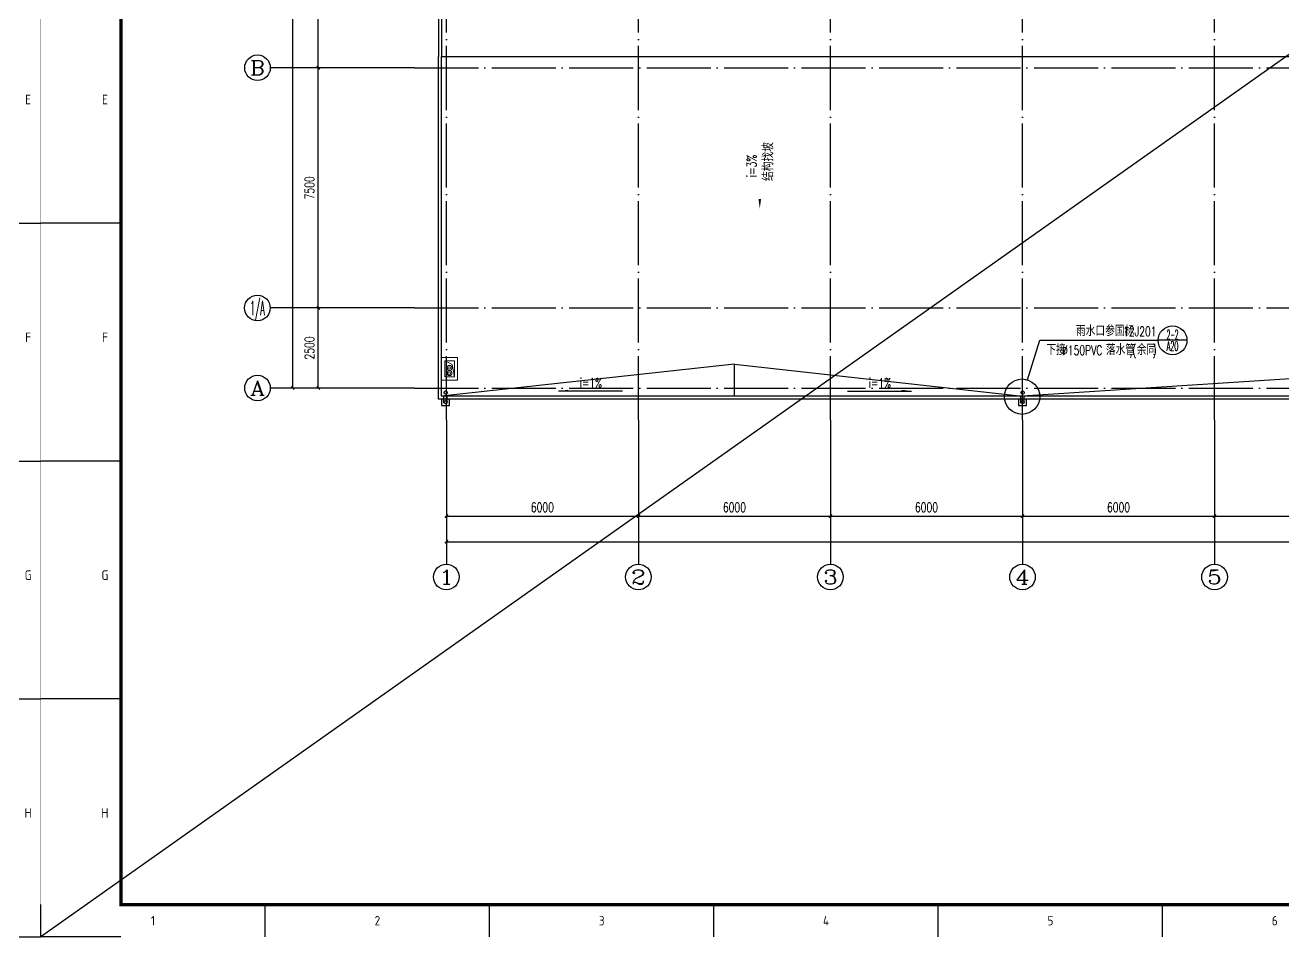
# Model space of a CAD drawing. Extents: x 93518 to 937116, y -359949 to 58022.
# Drawn here: x 852499 to 891792, y -122580 to -94114 of the extents above; entities that cross this region are included whole.
import ezdxf
from ezdxf.enums import TextEntityAlignment as Align

# ---------------------------------------------------------------- set-up
doc = ezdxf.new("R2010")
doc.units = 0
doc.header["$LTSCALE"] = 1000
doc.header["$MEASUREMENT"] = 0
doc.linetypes.add('DOTE', pattern=[2.42, 2, -0.2, 0.02, -0.2])
doc.layers.get('0').update_dxf_attribs({"color": 8, "linetype": 'CONTINUOUS'})
doc.layers.get('Defpoints').update_dxf_attribs({"color": 8, "linetype": 'CONTINUOUS'})
for name, color, linetype in [('-人员定位', 6, 'CONTINUOUS'), ('AXIS', 8, 'CONTINUOUS'), ('AXIS_TEXT', 8, 'CONTINUOUS'), ('DIM_IDEN', 8, 'CONTINUOUS'), ('DIM_SYMB', 8, 'CONTINUOUS'), ('DOTE', 8, 'DOTE'), ('STAIR', 8, 'CONTINUOUS')]:
    doc.layers.add(name, color=color, linetype=linetype)
doc.layers.add('暖通', color=8, linetype='CONTINUOUS', lineweight=18)
doc.styles.add('_TCH_AXIS', font='complex.shx', dxfattribs={"bigfont": 'GBCBIG.shx'})
doc.styles.add('_TCH_DIM', font='simplex.shx', dxfattribs={"bigfont": 'gbcbig.shx'})
doc.styles.add('_TCH_DIM_T3', font='simplex.shx', dxfattribs={"width": 0.705882, "bigfont": 'gbcbig.shx'})
doc.styles.add('_TCH_LABEL', font='COMPLEX', dxfattribs={"bigfont": 'GBCBIG'})
doc.styles.add('COMPLEX', font='geditxt.shx', dxfattribs={"bigfont": 'hztxt1.shx'})
doc.styles.get("Standard").update_dxf_attribs({"font": 'GBENOR', "bigfont": 'GBCBIG'})
doc.dimstyles.new('_TCH_ARCH&&100', dxfattribs={"dimtxt": 297.5, "dimasz": 100, "dimexe": 250, "dimexo": 300, "dimgap": 126.25, "dimtad": 1, "dimdec": 0, "dimzin": 0, "dimdsep": 46, "dimtxsty": '_TCH_DIM_T3', "dimblk": 'ARCHTICK', "dimcen": 0.09, "dimclrt": 7, "dimazin": 2, "dimtfac": 1, "dimtdec": 0, "dimtix": 1, "dimtmove": 2, "dimatfit": 3, "dimfxl": 0, "dimtolj": 1, "dimtzin": 0, "dimarcsym": 0})

# ---------------------------------------------------------------- blocks, each defined once
blk = doc.blocks.new('GEDI_WK_A1')
at = {"color": 3}
for p, q in [((25, 222.75), (0, 222.75)), ((831, 222.75), (841, 222.75)), ((25, 148.5), (0, 148.5)), ((831, 148.5), (841, 148.5)), ((25, 74.25), (0, 74.25)), ((831, 74.25), (841, 74.25)), ((0, 0), (0, 10)), ((70.08, 0), (70.08, 10)), ((140.17, 0), (140.17, 10)), ((210.25, 0), (210.25, 10)), ((280.33, 0), (280.33, 10)), ((350.42, 0), (350.42, 10)), ((25, 0), (0, 0)), ((831, 0), (841, 0))]:
    blk.add_line(p, q, dxfattribs=at)
for points, const_width in [([(0, 0), (841, 0), (841, 594), (0, 594)], 0.1), ([(25, 10), (831, 10), (831, 584), (25, 584)], 1)]:
    blk.add_lwpolyline(points, close=True, dxfattribs=dict(at, const_width=const_width))
for s, p in [('E', (20, 259.88)), ('E', (837, 259.88)), ('F', (20, 185.62)), ('F', (837, 185.62)), ('G', (20, 111.38)), ('G', (837, 111.38)), ('H', (20, 37.12)), ('H', (837, 37.12))]:
    blk.add_text(s, height=3, dxfattribs=at).set_placement(p, align=Align.CENTER)
for s, p in [('1', (35.04, 5)), ('2', (105.12, 5)), ('3', (175.21, 5)), ('4', (245.29, 5)), ('5', (315.38, 5)), ('6', (385.46, 5))]:
    blk.add_text(s, height=3, dxfattribs=at).set_placement(p, align=Align.MIDDLE)
blk = doc.blocks.new('_ArchTick')
at = {"color": 0, "linetype": 'ByBlock', "const_width": 0.4}
blk.add_lwpolyline([(-0.5, -0.5), (0.5, 0.5)], dxfattribs=at)
blk = doc.blocks.new('*D532')
at = {"layer": 'AXIS', "color": 0, "lineweight": -2, "transparency": 16777216}
for p, q in [((864358, -102944), (861408, -102944)), ((861658, -105444), (861658, -102944)), ((864358, -105444), (861408, -105444))]:
    blk.add_line(p, q, dxfattribs=at)
at = {"layer": 'Defpoints', "color": 0, "transparency": 16777216}
for p in [(861658, -102944), (864658, -102944), (864658, -105444)]:
    blk.add_point(p, dxfattribs=at)
at = {"layer": 'AXIS', "color": 0, "lineweight": -2, "transparency": 16777216, "xscale": 100, "yscale": 100, "zscale": 100}
for p, rotation in [((861658, -102944), 90), ((861658, -105444), 270)]:
    blk.add_blockref('_ArchTick', p, dxfattribs=dict(at, rotation=rotation))
at = {"layer": 'AXIS', "color": 7, "transparency": 16777216, "insert": (861383, -104194), "char_height": 297.5, "attachment_point": 5, "rotation": 90, "style": '_TCH_DIM_T3'}
blk.add_mtext('\\A1;2500', dxfattribs=at)
blk = doc.blocks.new('*D533')
at = {"layer": 'AXIS', "color": 0, "lineweight": -2, "transparency": 16777216}
for p, q in [((864358, -95444), (861408, -95444)), ((861658, -102944), (861658, -95444)), ((864358, -102944), (861408, -102944))]:
    blk.add_line(p, q, dxfattribs=at)
at = {"layer": 'Defpoints', "color": 0, "transparency": 16777216}
for p in [(861658, -95444), (864658, -95444), (864658, -102944)]:
    blk.add_point(p, dxfattribs=at)
at = {"layer": 'AXIS', "color": 0, "lineweight": -2, "transparency": 16777216, "xscale": 100, "yscale": 100, "zscale": 100}
for p, rotation in [((861658, -95444), 90), ((861658, -102944), 270)]:
    blk.add_blockref('_ArchTick', p, dxfattribs=dict(at, rotation=rotation))
at = {"layer": 'AXIS', "color": 7, "transparency": 16777216, "insert": (861383, -99194), "char_height": 297.5, "attachment_point": 5, "rotation": 90, "style": '_TCH_DIM_T3'}
blk.add_mtext('\\A1;7500', dxfattribs=at)
blk = doc.blocks.new('*D534')
at = {"layer": 'AXIS', "color": 0, "lineweight": -2, "transparency": 16777216}
for p, q in [((864358, -88444), (861408, -88444)), ((861658, -95444), (861658, -88444)), ((864358, -95444), (861408, -95444))]:
    blk.add_line(p, q, dxfattribs=at)
at = {"layer": 'Defpoints', "color": 0, "transparency": 16777216}
for p in [(861658, -88444), (864658, -88444), (864658, -95444)]:
    blk.add_point(p, dxfattribs=at)
at = {"layer": 'AXIS', "color": 0, "lineweight": -2, "transparency": 16777216, "xscale": 100, "yscale": 100, "zscale": 100}
for p, rotation in [((861658, -88444), 90), ((861658, -95444), 270)]:
    blk.add_blockref('_ArchTick', p, dxfattribs=dict(at, rotation=rotation))
at = {"layer": 'AXIS', "color": 7, "transparency": 16777216, "insert": (861383, -91944), "char_height": 297.5, "attachment_point": 5, "rotation": 90, "style": '_TCH_DIM_T3'}
blk.add_mtext('\\A1;7000', dxfattribs=at)
blk = doc.blocks.new('*D537')
at = {"layer": 'AXIS', "color": 0, "lineweight": -2, "transparency": 16777216}
for p, q in [((864358, -73444), (860608, -73444)), ((860858, -105444), (860858, -73444)), ((864358, -105444), (860608, -105444))]:
    blk.add_line(p, q, dxfattribs=at)
at = {"layer": 'Defpoints', "color": 0, "transparency": 16777216}
for p in [(860858, -73444), (864658, -73444), (864658, -105444)]:
    blk.add_point(p, dxfattribs=at)
at = {"layer": 'AXIS', "color": 0, "lineweight": -2, "transparency": 16777216, "xscale": 100, "yscale": 100, "zscale": 100}
for p, rotation in [((860858, -73444), 90), ((860858, -105444), 270)]:
    blk.add_blockref('_ArchTick', p, dxfattribs=dict(at, rotation=rotation))
at = {"layer": 'AXIS', "color": 7, "transparency": 16777216, "insert": (860583, -89444), "char_height": 297.5, "attachment_point": 5, "rotation": 90, "style": '_TCH_DIM_T3'}
blk.add_mtext('\\A1;32000', dxfattribs=at)
blk = doc.blocks.new('*D549')
at = {"layer": 'AXIS', "color": 0, "lineweight": -2, "transparency": 16777216}
for p, q in [((865658, -106744), (865658, -109694)), ((871658, -106744), (871658, -109694)), ((865658, -109444), (871658, -109444))]:
    blk.add_line(p, q, dxfattribs=at)
at = {"layer": 'Defpoints', "color": 0, "transparency": 16777216}
for p in [(865658, -106444), (871658, -106444), (871658, -109444)]:
    blk.add_point(p, dxfattribs=at)
at = {"layer": 'AXIS', "color": 0, "lineweight": -2, "transparency": 16777216, "xscale": 100, "yscale": 100, "zscale": 100, "rotation": 180}
blk.add_blockref('_ArchTick', (865658, -109444), dxfattribs=at)
at = {"layer": 'AXIS', "color": 0, "lineweight": -2, "transparency": 16777216, "xscale": 100, "yscale": 100, "zscale": 100}
blk.add_blockref('_ArchTick', (871658, -109444), dxfattribs=at)
at = {"layer": 'AXIS', "color": 7, "transparency": 16777216, "insert": (868658, -109169), "char_height": 297.5, "attachment_point": 5, "style": '_TCH_DIM_T3'}
blk.add_mtext('\\A1;6000', dxfattribs=at)
blk = doc.blocks.new('*D550')
at = {"layer": 'AXIS', "color": 0, "lineweight": -2, "transparency": 16777216}
for p, q in [((871658, -106744), (871658, -109694)), ((877658, -106744), (877658, -109694)), ((871658, -109444), (877658, -109444))]:
    blk.add_line(p, q, dxfattribs=at)
at = {"layer": 'Defpoints', "color": 0, "transparency": 16777216}
for p in [(871658, -106444), (877658, -106444), (877658, -109444)]:
    blk.add_point(p, dxfattribs=at)
at = {"layer": 'AXIS', "color": 0, "lineweight": -2, "transparency": 16777216, "xscale": 100, "yscale": 100, "zscale": 100, "rotation": 180}
blk.add_blockref('_ArchTick', (871658, -109444), dxfattribs=at)
at = {"layer": 'AXIS', "color": 0, "lineweight": -2, "transparency": 16777216, "xscale": 100, "yscale": 100, "zscale": 100}
blk.add_blockref('_ArchTick', (877658, -109444), dxfattribs=at)
at = {"layer": 'AXIS', "color": 7, "transparency": 16777216, "insert": (874658, -109169), "char_height": 297.5, "attachment_point": 5, "style": '_TCH_DIM_T3'}
blk.add_mtext('\\A1;6000', dxfattribs=at)
blk = doc.blocks.new('*D551')
at = {"layer": 'AXIS', "color": 0, "lineweight": -2, "transparency": 16777216}
for p, q in [((877658, -106744), (877658, -109694)), ((883658, -106744), (883658, -109694)), ((877658, -109444), (883658, -109444))]:
    blk.add_line(p, q, dxfattribs=at)
at = {"layer": 'Defpoints', "color": 0, "transparency": 16777216}
for p in [(877658, -106444), (883658, -106444), (883658, -109444)]:
    blk.add_point(p, dxfattribs=at)
at = {"layer": 'AXIS', "color": 0, "lineweight": -2, "transparency": 16777216, "xscale": 100, "yscale": 100, "zscale": 100, "rotation": 180}
blk.add_blockref('_ArchTick', (877658, -109444), dxfattribs=at)
at = {"layer": 'AXIS', "color": 0, "lineweight": -2, "transparency": 16777216, "xscale": 100, "yscale": 100, "zscale": 100}
blk.add_blockref('_ArchTick', (883658, -109444), dxfattribs=at)
at = {"layer": 'AXIS', "color": 7, "transparency": 16777216, "insert": (880658, -109169), "char_height": 297.5, "attachment_point": 5, "style": '_TCH_DIM_T3'}
blk.add_mtext('\\A1;6000', dxfattribs=at)
blk = doc.blocks.new('*D552')
at = {"layer": 'AXIS', "color": 0, "lineweight": -2, "transparency": 16777216}
for p, q in [((883658, -106744), (883658, -109694)), ((889658, -106744), (889658, -109694)), ((883658, -109444), (889658, -109444))]:
    blk.add_line(p, q, dxfattribs=at)
at = {"layer": 'Defpoints', "color": 0, "transparency": 16777216}
for p in [(883658, -106444), (889658, -106444), (889658, -109444)]:
    blk.add_point(p, dxfattribs=at)
at = {"layer": 'AXIS', "color": 0, "lineweight": -2, "transparency": 16777216, "xscale": 100, "yscale": 100, "zscale": 100, "rotation": 180}
blk.add_blockref('_ArchTick', (883658, -109444), dxfattribs=at)
at = {"layer": 'AXIS', "color": 0, "lineweight": -2, "transparency": 16777216, "xscale": 100, "yscale": 100, "zscale": 100}
blk.add_blockref('_ArchTick', (889658, -109444), dxfattribs=at)
at = {"layer": 'AXIS', "color": 7, "transparency": 16777216, "insert": (886658, -109169), "char_height": 297.5, "attachment_point": 5, "style": '_TCH_DIM_T3'}
blk.add_mtext('\\A1;6000', dxfattribs=at)
blk = doc.blocks.new('*D553')
at = {"layer": 'AXIS', "color": 0, "lineweight": -2, "transparency": 16777216}
for p, q in [((889658, -106744), (889658, -109694)), ((895658, -106744), (895658, -109694)), ((889658, -109444), (895658, -109444))]:
    blk.add_line(p, q, dxfattribs=at)
at = {"layer": 'Defpoints', "color": 0, "transparency": 16777216}
for p in [(889658, -106444), (895658, -106444), (895658, -109444)]:
    blk.add_point(p, dxfattribs=at)
at = {"layer": 'AXIS', "color": 0, "lineweight": -2, "transparency": 16777216, "xscale": 100, "yscale": 100, "zscale": 100, "rotation": 180}
blk.add_blockref('_ArchTick', (889658, -109444), dxfattribs=at)
at = {"layer": 'AXIS', "color": 0, "lineweight": -2, "transparency": 16777216, "xscale": 100, "yscale": 100, "zscale": 100}
blk.add_blockref('_ArchTick', (895658, -109444), dxfattribs=at)
at = {"layer": 'AXIS', "color": 7, "transparency": 16777216, "insert": (892658, -109169), "char_height": 297.5, "attachment_point": 5, "style": '_TCH_DIM_T3'}
blk.add_mtext('\\A1;6000', dxfattribs=at)
blk = doc.blocks.new('*D559')
at = {"layer": 'AXIS', "color": 0, "lineweight": -2, "transparency": 16777216}
for p, q in [((865658, -106744), (865658, -110494)), ((927658, -106744), (927658, -110494)), ((865658, -110244), (927658, -110244))]:
    blk.add_line(p, q, dxfattribs=at)
at = {"layer": 'Defpoints', "color": 0, "transparency": 16777216}
for p in [(865658, -106444), (927658, -106444), (927658, -110244)]:
    blk.add_point(p, dxfattribs=at)
at = {"layer": 'AXIS', "color": 0, "lineweight": -2, "transparency": 16777216, "xscale": 100, "yscale": 100, "zscale": 100, "rotation": 180}
blk.add_blockref('_ArchTick', (865658, -110244), dxfattribs=at)
at = {"layer": 'AXIS', "color": 0, "lineweight": -2, "transparency": 16777216, "xscale": 100, "yscale": 100, "zscale": 100}
blk.add_blockref('_ArchTick', (927658, -110244), dxfattribs=at)
at = {"layer": 'AXIS', "color": 7, "transparency": 16777216, "insert": (896658, -109969), "char_height": 297.5, "attachment_point": 5, "style": '_TCH_DIM_T3'}
blk.add_mtext('\\A1;62000', dxfattribs=at)
blk = doc.blocks.new('_AXISO')
blk.add_circle((0, 0), 0.5)
at = {"layer": 'AXIS_TEXT', "style": 'COMPLEX', "width": 1.041667}
blk.add_attdef('A', text='', height=0.56, dxfattribs=at).set_placement((-0.25, -0.28), (0.25, -0.28), align=Align.FIT)

msp = doc.modelspace()

# ---------------------------------------------------------------- hatches: boundary and pattern name
at = {"layer": 'DIM_SYMB'}
for points in [[(869163.3, -105539.1), (869463.3, -105539.1), (869463.3, -105499.1)], [(880186, -105539.1), (879886, -105539.1), (879886, -105499.1)]]:
    msp.add_hatch(color=256, dxfattribs=at).paths.add_polyline_path(points)

# ---------------------------------------------------------------- linework, layer by layer
at = {"layer": '-人员定位'}
msp.add_line((937091.4, -63174.9), (852991.4, -122574.9), dxfattribs=at)
at = {"color": 2}
msp.add_line((865507.8, -95094.5), (927807.8, -95094.5), dxfattribs=at)
for points in [[(865407.8, -81644.5), (865407.8, -95094.5)], [(865507.8, -81744.5), (865507.8, -95094.5)], [(927907.8, -95094.5), (927907.8, -105794.5), (865407.8, -105794.5), (865407.8, -95094.5)], [(927807.8, -95194.5), (927807.8, -105694.5), (865507.8, -105694.5), (865507.8, -95094.5)]]:
    msp.add_lwpolyline(points)
at = {"layer": 'AXIS'}
for p, q in [((864657.8, -95444.5), (860157.8, -95444.5)), ((864657.8, -102944.5), (860156.4, -102944.5)), ((864657.8, -105444.5), (860157.8, -105444.5)), ((865657.8, -106444.5), (865657.8, -110944.5)), ((871657.8, -106444.5), (871657.8, -110944.5)), ((877657.8, -106444.5), (877657.8, -110944.5)), ((883657.8, -106444.5), (883657.8, -110944.5)), ((889657.8, -106444.5), (889657.8, -110944.5))]:
    msp.add_line(p, q, dxfattribs=at)
at = {"layer": 'DIM_IDEN'}
for p, q in [((883811.5, -105187.7), (884201.7, -103954.8)), ((884201.7, -103954.8), (887897.2, -103954.8)), ((888797.2, -103954.8), (887897.2, -103954.8))]:
    msp.add_line(p, q, dxfattribs=at)
for centre, radius in [((888347.2, -103954.8), 450), ((883644.9, -105713.9), 551.9)]:
    msp.add_circle(centre, radius, dxfattribs=at)
at = {"layer": 'DIM_SYMB'}
msp.add_lwpolyline([(875450.4, -97164.1, 0, 0, 0), (875450.4, -99841.6, 0, 80, 0), (875450.4, -99541.6, 0, 0, 0)], format="xyseb", dxfattribs=at)
for points in [[(871156.1, -105539.1), (869163.3, -105539.1)], [(878193.1, -105539.1), (880186, -105539.1)]]:
    msp.add_lwpolyline(points, dxfattribs=at)
at = {"layer": 'DOTE'}
for p, q in [((865657.8, -106444.5), (865657.8, -72444.5)), ((871657.8, -106444.5), (871657.8, -72444.5)), ((877657.8, -106444.5), (877657.8, -72444.5)), ((883657.8, -106444.5), (883657.8, -72444.5)), ((889657.8, -106444.5), (889657.8, -72444.5)), ((864657.8, -95444.5), (928657.8, -95444.5)), ((864657.8, -102944.5), (928657.8, -102944.5)), ((864657.8, -105444.5), (928657.8, -105444.5))]:
    msp.add_line(p, q, dxfattribs=at)
at = {"layer": 'STAIR'}
for p, q in [((874657.8, -104694.5), (865507.8, -105694.5)), ((874657.8, -105694.5), (874657.8, -104694.5)), ((874657.8, -104694.5), (883657.8, -105694.5)), ((899157.8, -104694.5), (883657.8, -105694.5)), ((865583.2, -105884.7), (865583.2, -105694.5)), ((865683.2, -105884.7), (865683.2, -105694.5)), ((883610.3, -105884.7), (883610.3, -105694.5)), ((883710.3, -105884.7), (883710.3, -105694.5))]:
    msp.add_line(p, q, dxfattribs=at)
for points in [[(865507.8, -105794.5), (865507.8, -105989.1), (865753.6, -105989.1), (865753.6, -105794.5)], [(883534.9, -105794.5), (883534.9, -105989.1), (883780.7, -105989.1), (883780.7, -105794.5)]]:
    msp.add_lwpolyline(points, dxfattribs=at)
for centre in [(865636.2, -105586.3), (883663.3, -105586.3), (865633.2, -105884.7), (883660.3, -105884.7)]:
    msp.add_circle(centre, 50, dxfattribs=at)
at = {"layer": '暖通', "color": 5}
for p, q in [((865607.8, -104594.5), (865839.5, -104707.3)), ((865839.5, -104707.3), (865907.8, -105094.5))]:
    msp.add_line(p, q, dxfattribs=at)
at = {"layer": '暖通'}
for points in [[(865507.8, -104494.5), (866007.8, -104494.5), (866007.8, -105194.5), (865507.8, -105194.5)], [(865607.8, -104594.5), (865907.8, -104594.5), (865907.8, -105094.5), (865607.8, -105094.5)]]:
    msp.add_lwpolyline(points, close=True, dxfattribs=at)
for centre, radius in [((865752.7, -104817.1), 80), ((865752.7, -104977.1), 80), ((865746.5, -104818.3), 40), ((865746.5, -104978.3), 40)]:
    msp.add_circle(centre, radius, dxfattribs=at)

# ---------------------------------------------------------------- block references
at = {"xscale": 100, "yscale": 100, "zscale": 100}
for p in [(768891.4, -122574.9), (852991.4, -122574.9)]:
    msp.add_blockref('GEDI_WK_A1', p, dxfattribs=at)
at = {"layer": 'AXIS'}
ref = msp.add_blockref('_AXISO', (859757.8, -95444.5), dxfattribs=dict(at, xscale=800, yscale=800, zscale=800))
ref.add_attrib('A', 'B', dxfattribs={"layer": 'AXIS_TEXT', "height": 452.5, "style": '_TCH_AXIS', "width": 1.235294}).set_placement((859531.5, -95670.8), (859984.1, -95670.8), align=Align.FIT)
ref = msp.add_blockref('_AXISO', (859756.4, -102944.5), dxfattribs=dict(at, xscale=800, yscale=800, zscale=800))
ref.add_attrib('A', '1/A', dxfattribs={"layer": 'AXIS_TEXT', "height": 452.55, "style": '_TCH_AXIS', "width": 0.381818}).set_placement((859530.1, -103170.8), (859982.6, -103170.8), align=Align.FIT)
ref = msp.add_blockref('_AXISO', (859757.8, -105444.5), dxfattribs=dict(at, xscale=800, yscale=800, zscale=800))
ref.add_attrib('A', 'A', dxfattribs={"layer": 'AXIS_TEXT', "height": 452.5, "style": '_TCH_AXIS', "width": 1.166667}).set_placement((859531.5, -105670.8), (859984.1, -105670.8), align=Align.FIT)
ref = msp.add_blockref('_AXISO', (865657.8, -111344.5), dxfattribs=dict(at, xscale=800, yscale=800, zscale=800))
ref.add_attrib('A', '1', dxfattribs={"layer": 'AXIS_TEXT', "height": 452.5, "style": '_TCH_AXIS', "width": 2.333333}).set_placement((865431.5, -111570.8), (865884.1, -111570.8), align=Align.FIT)
ref = msp.add_blockref('_AXISO', (871657.8, -111344.5), dxfattribs=dict(at, xscale=800, yscale=800, zscale=800))
ref.add_attrib('A', '2', dxfattribs={"layer": 'AXIS_TEXT', "height": 452.5, "style": '_TCH_AXIS', "width": 1.5}).set_placement((871431.5, -111570.8), (871884.1, -111570.8), align=Align.FIT)
ref = msp.add_blockref('_AXISO', (877657.8, -111344.5), dxfattribs=dict(at, xscale=800, yscale=800, zscale=800))
ref.add_attrib('A', '3', dxfattribs={"layer": 'AXIS_TEXT', "height": 452.5, "style": '_TCH_AXIS', "width": 1.5}).set_placement((877431.5, -111570.8), (877884.1, -111570.8), align=Align.FIT)
ref = msp.add_blockref('_AXISO', (883657.8, -111344.5), dxfattribs=dict(at, xscale=800, yscale=800, zscale=800))
ref.add_attrib('A', '4', dxfattribs={"layer": 'AXIS_TEXT', "height": 452.5, "style": '_TCH_AXIS', "width": 1.3125}).set_placement((883431.5, -111570.8), (883884.1, -111570.8), align=Align.FIT)
ref = msp.add_blockref('_AXISO', (889657.8, -111344.5), dxfattribs=dict(at, xscale=800, yscale=800, zscale=800))
ref.add_attrib('A', '5', dxfattribs={"layer": 'AXIS_TEXT', "height": 452.5, "style": '_TCH_AXIS', "width": 1.5}).set_placement((889431.5, -111570.8), (889884.1, -111570.8), align=Align.FIT)

# ---------------------------------------------------------------- texts
at = {"layer": 'DIM_IDEN', "color": 7, "style": '_TCH_LABEL'}
for s, p in [('雨水口参国标', (885327.7, -103823.8)), ('下接', (884402, -104414)), ('落水管', (886263.4, -104414)), ('余同', (887230.7, -104414))]:
    msp.add_text(s, height=337.59, dxfattribs=at).set_placement(p)
at = {"layer": 'DIM_IDEN', "color": 7, "style": '_TCH_LABEL', "width": 0.705882}
for s, p in [('12J201', (886802.2, -103823.8)), ('%%c150PVC', (884893.4, -104414)), (',(', (887000.7, -104414)), (')', (887722.2, -104414))]:
    msp.add_text(s, height=297.5, dxfattribs=at).set_placement(p)
at = {"layer": 'DIM_IDEN', "color": 7, "style": '_TCH_LABEL'}
for s, width, p, p2 in [('2-2', 0.4375, (888166, -103918.6), (888528.3, -103918.6)), ('A20', 0.477273, (888166, -104280.9), (888528.3, -104280.9))]:
    msp.add_text(s, height=289.79, dxfattribs=dict(at, width=width)).set_placement(p, p2, align=Align.FIT)
at = {"layer": 'DIM_SYMB', "color": 7, "style": '_TCH_DIM', "width": 0.705882}
msp.add_text('i=3%%%', height=297.5, rotation=90, dxfattribs=at).set_placement((875345.4, -98862.8))
at = {"layer": 'DIM_SYMB', "color": 7, "style": '_TCH_DIM'}
msp.add_text('结构找坡', height=337.59, rotation=90, dxfattribs=at).set_placement((875875.6, -98979.4))
at = {"layer": 'DIM_SYMB', "color": 7, "style": '_TCH_DIM', "width": 0.705882}
for p in [(869819.7, -105434.1), (878849.5, -105434.1)]:
    msp.add_text('i=1%%%', height=297.5, dxfattribs=at).set_placement(p)

# ---------------------------------------------------------------- dimensions: what is measured, and where the dimension line sits
at = {"layer": 'AXIS'}
for p1, p2, distance, picture, middle in [((864657.8, -105444.5), (864657.8, -73444.5), 3800, '*D537', (860582.8, -89444.5)), ((864657.8, -95444.5), (864657.8, -88444.5), 3000, '*D534', (861382.8, -91944.5)), ((864657.8, -102944.5), (864657.8, -95444.5), 3000, '*D533', (861382.8, -99194.5)), ((864657.8, -105444.5), (864657.8, -102944.5), 3000, '*D532', (861382.8, -104194.5)), ((865657.8, -106444.5), (871657.8, -106444.5), -3000, '*D549', (868657.8, -109169.5)), ((865657.8, -106444.5), (927657.8, -106444.5), -3800, '*D559', (896657.8, -109969.5)), ((871657.8, -106444.5), (877657.8, -106444.5), -3000, '*D550', (874657.8, -109169.5)), ((877657.8, -106444.5), (883657.8, -106444.5), -3000, '*D551', (880657.8, -109169.5)), ((883657.8, -106444.5), (889657.8, -106444.5), -3000, '*D552', (886657.8, -109169.5)), ((889657.8, -106444.5), (895657.8, -106444.5), -3000, '*D553', (892657.8, -109169.5))]:
    dim = msp.add_aligned_dim(p1=p1, p2=p2, distance=distance, dimstyle='_TCH_ARCH&&100', dxfattribs=at)
    dim.commit()
    dim.dimension.update_dxf_attribs({"geometry": picture, "text_midpoint": middle})

doc.saveas('drawing.dxf')
